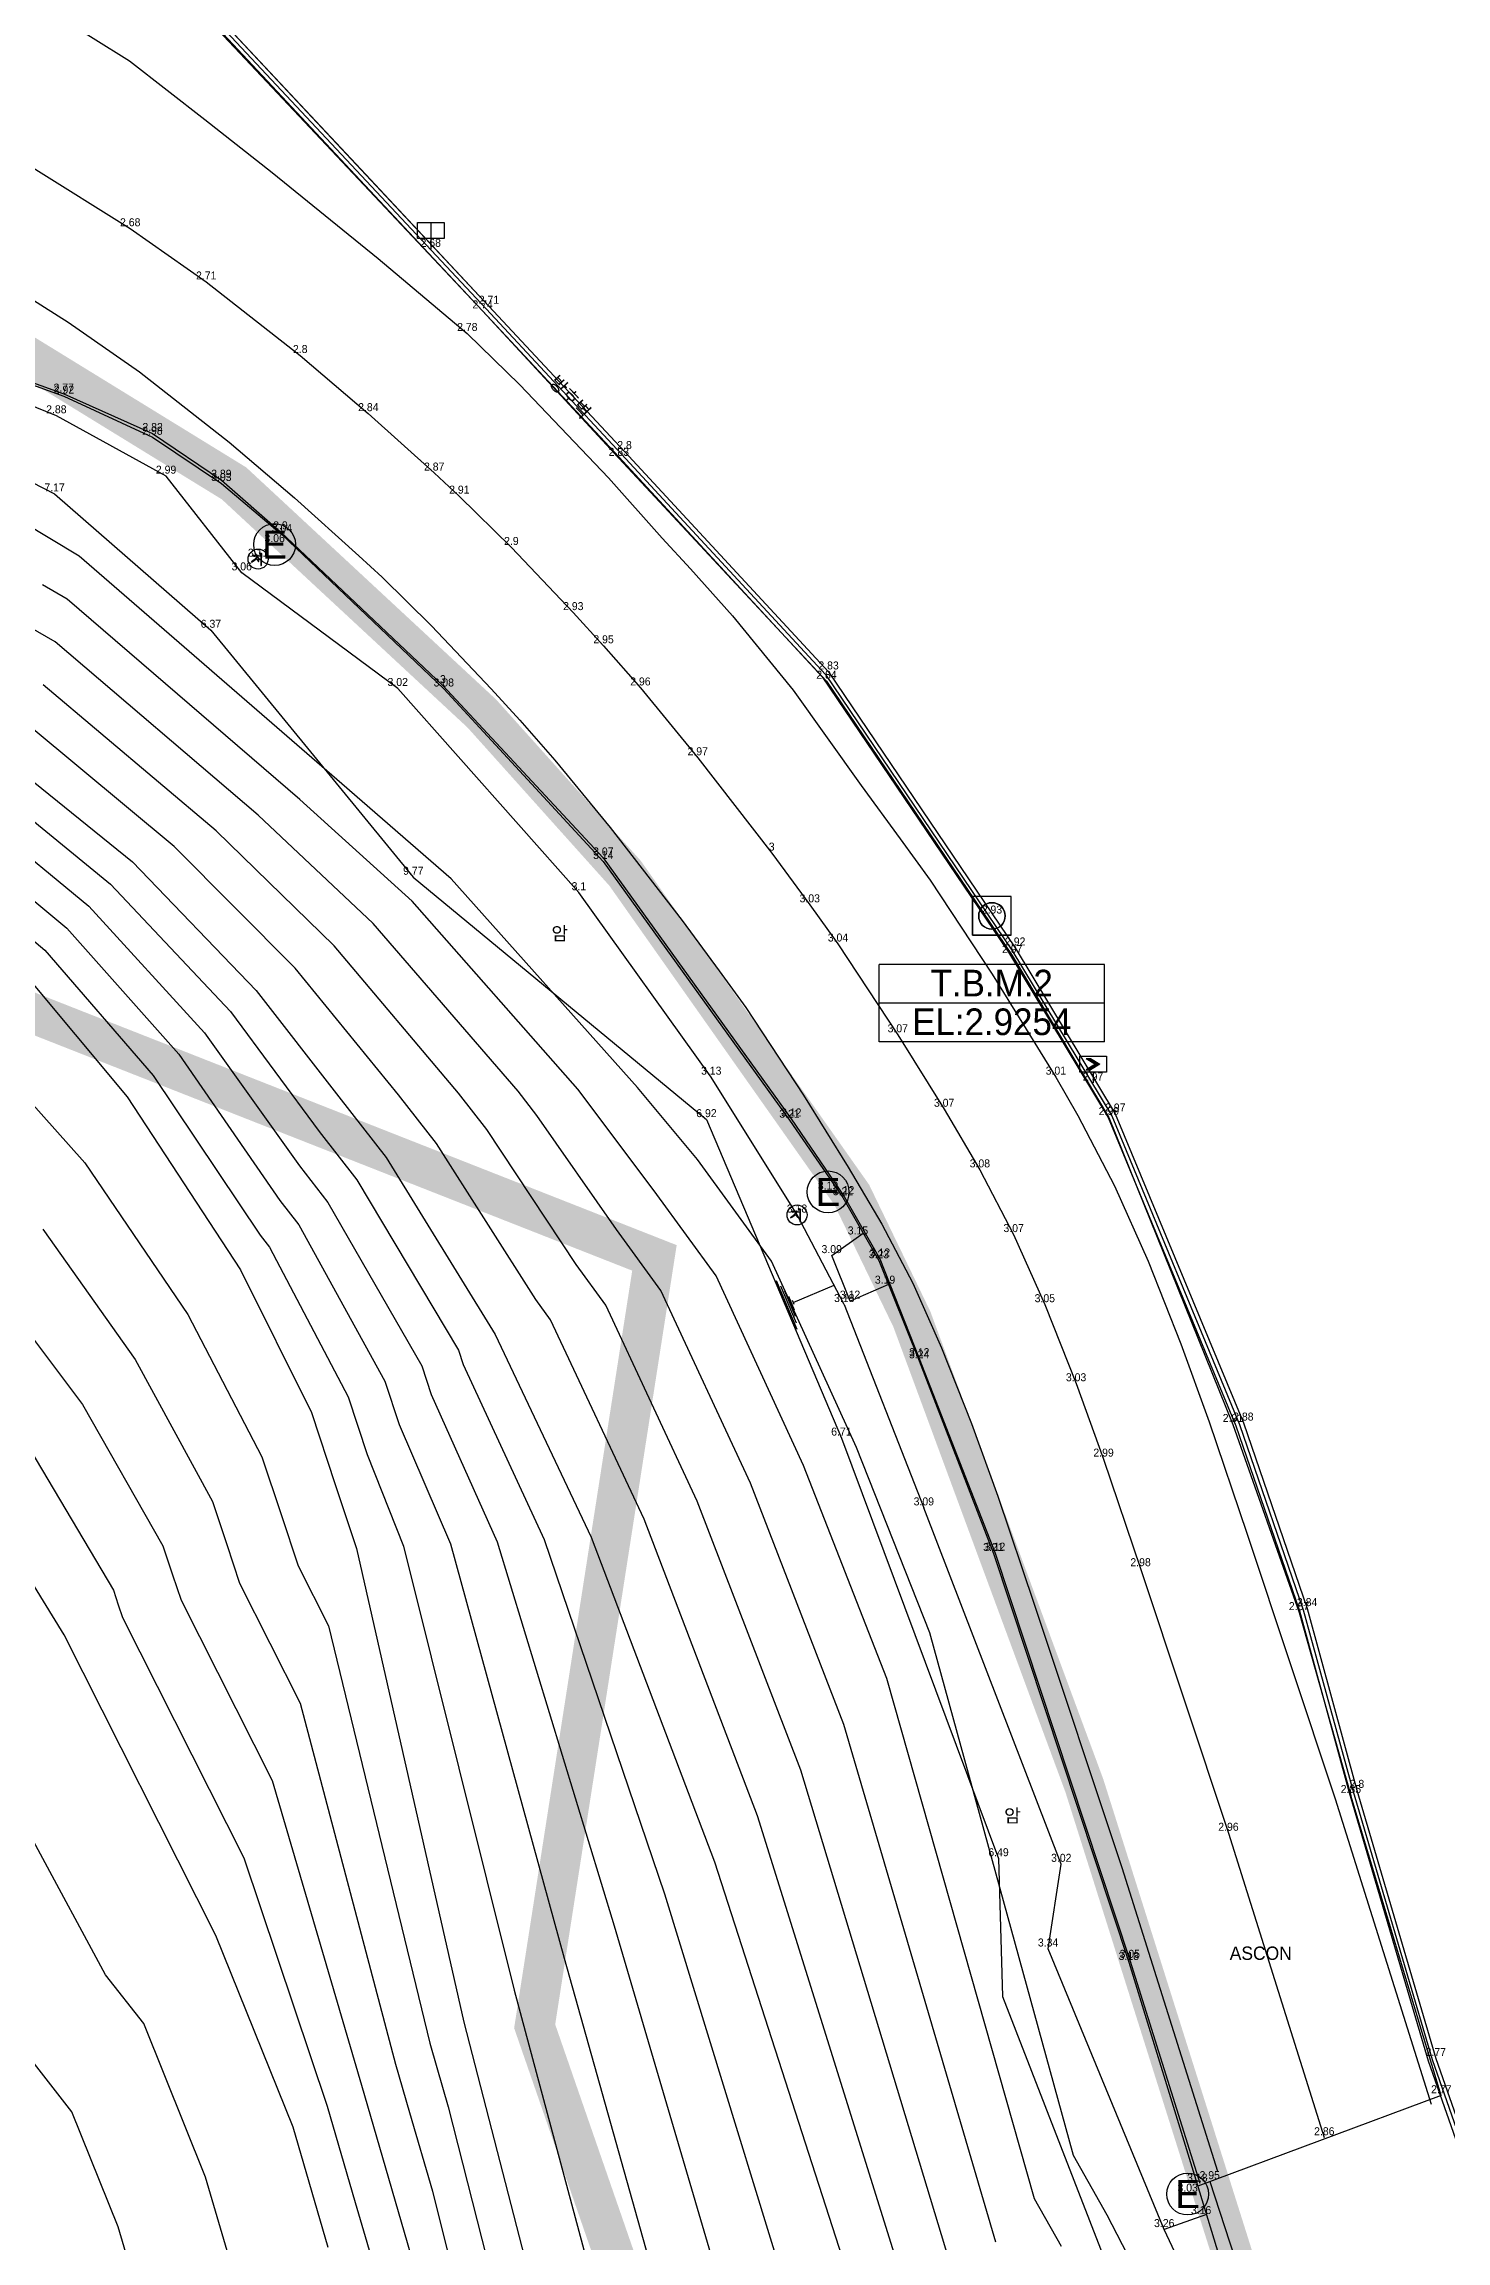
# Model space of a CAD drawing. Header units: millimetres. Extents: x 1017314 to 1767314, y 895264 to 1556514.
# Drawn here: x 1217265 to 1269825, y 1128783 to 1211163 of the extents above; entities that cross this region are included whole.
import ezdxf
from ezdxf.enums import TextEntityAlignment as Align

# ---------------------------------------------------------------- set-up
doc = ezdxf.new("R2010")
doc.units = ezdxf.units.MM
doc.header["$LTSCALE"] = 1000
doc.header["$PDMODE"] = 3
doc.header["$PDSIZE"] = 0.1
doc.linetypes.add('2-2', pattern=[4, 2, -2])
doc.linetypes.add('HIDDEN', pattern=[0.375, 0.25, -0.125])
for name, color, linetype in [('-ASCON포장', 6, 'Continuous'), ("-CON'C포장", 50, 'Continuous'), ('-TEXT', 2, 'Continuous'), ('-갈매기표지판', 1, 'Continuous'), ('-경계석', 87, 'Continuous'), ('-구조물', 14, 'Continuous'), ('-백색차선', 7, '2-2'), ('-중앙선', 40, 'Continuous'), ('-지반고', 7, 'Continuous'), ('-현황선', 8, 'Continuous'), ('AEC002', 7, 'Continuous'), ('AZ0202', 1, 'Continuous'), ('AZ0205', 7, 'Continuous'), ('AZB028', 1, 'Continuous'), ('CE-SLOP-NATR', 8, 'Continuous'), ('E0082122', 5, 'Continuous'), ('F0017111', 30, 'Continuous'), ('PTLAYER', 7, 'Continuous'), ('TEXT', 2, 'Continuous'), ('등1', 8, 'Continuous'), ('연속지적도', 7, 'Continuous'), ('옹벽', 5, 'Continuous')]:
    doc.layers.add(name, color=color, linetype=linetype)
doc.styles.add('KSHP', font='H2GPRM.TTF')
doc.styles.get("Standard").update_dxf_attribs({"font": 'H2GPRM.TTF'})

# ---------------------------------------------------------------- blocks, each defined once
blk = doc.blocks.new('AEC002')
at = {"layer": 'AEC002'}
for p, q in [((-1, 2), (1, 2)), ((-1, 0.8), (-1, 2)), ((0, 2), (0, 0)), ((1, 2), (1, 0.8)), ((1, 0.8), (-1, 0.8))]:
    blk.add_line(p, q, dxfattribs=at)
blk = doc.blocks.new('AZ0202')
at = {"layer": 'AZ0202'}
blk.add_circle((0, 0), 1.57, dxfattribs=at)
at = {"layer": 'AZ0202', "style": 'KSHP'}
blk.add_text('E', height=2.1, dxfattribs=at).set_placement((0, 0), align=Align.MIDDLE)
blk = doc.blocks.new('AZ0205')
at = {"layer": 'AZ0205'}
for p, q in [((-0.433, 0.27), (-0.416, 0.247)), ((-0.103, 0.267), (-0.433, 0.27)), ((-0.416, 0.247), (-0.323, 0.21)), ((-0.323, 0.21), (-0.273, 0.227)), ((-0.203, 0.034), (-0.299, -0.063)), ((-0.273, 0.227), (-0.226, 0.23)), ((-0.226, 0.23), (-0.076, 0.234)), ((-0.219, -0.046), (-0.149, 0.02)), ((-0.123, 0.137), (-0.203, 0.034)), ((-0.149, 0.02), (-0.099, -0.023)), ((-0.076, 0.227), (-0.123, 0.137)), ((-0.123, 0.04), (-0.039, 0.15)), ((-0.069, -0.01), (-0.123, 0.04)), ((-0.069, 0.27), (-0.103, 0.267)), ((-0.076, 0.234), (-0.076, 0.227)), ((-0.059, 0.28), (-0.069, 0.27)), ((-0.033, 0.28), (-0.059, 0.28)), ((-0.039, 0.15), (-0.013, 0.207)), ((-0.003, 0.267), (-0.033, 0.28)), ((-0.013, 0.207), (0.024, 0.24)), ((0.024, 0.25), (-0.003, 0.267)), ((0.024, 0.24), (0.024, 0.25)), ((0.091, 0.454), (0.087, 0.44)), ((0.087, 0.44), (0.184, 0.387)), ((0.107, 0.457), (0.091, 0.454)), ((0.151, 0.454), (0.107, 0.457)), ((0.237, 0.43), (0.151, 0.454)), ((0.184, 0.387), (0.201, 0.37)), ((0.201, 0.37), (0.207, 0.347)), ((0.207, 0.347), (0.207, -0.04)), ((0.264, 0.42), (0.237, 0.43)), ((0.281, 0.404), (0.264, 0.42)), ((0.267, -0.046), (0.271, 0.25)), ((0.271, 0.25), (0.281, 0.404)), ((-0.486, -0.203), (-0.493, -0.22)), ((-0.493, -0.22), (-0.446, -0.203)), ((-0.396, -0.143), (-0.486, -0.203)), ((-0.446, -0.203), (-0.343, -0.14)), ((-0.299, -0.063), (-0.396, -0.143)), ((-0.343, -0.14), (-0.219, -0.046)), ((-0.099, -0.023), (0.031, -0.173)), ((-0.026, -0.036), (-0.069, -0.01)), ((-0.006, -0.04), (-0.026, -0.036)), ((0.031, -0.07), (-0.006, -0.04)), ((0.067, -0.123), (0.031, -0.07)), ((0.031, -0.173), (0.054, -0.176)), ((0.054, -0.176), (0.067, -0.166)), ((0.067, -0.166), (0.067, -0.123)), ((0.207, -0.04), (0.207, -0.43)), ((0.207, -0.43), (0.214, -0.486)), ((0.214, -0.486), (0.231, -0.493)), ((0.231, -0.493), (0.251, -0.463)), ((0.251, -0.463), (0.267, -0.343)), ((0.267, -0.343), (0.267, -0.046))]:
    blk.add_line(p, q, dxfattribs=at)
blk.add_circle((0, 0), 0.75, dxfattribs=at)
blk = doc.blocks.new('갈메기표지판.')
at = {"layer": '-갈매기표지판'}
blk.add_hatch(color=256, dxfattribs=at).paths.add_polyline_path([(-0.51, 1.82), (0.19, 1.4), (-0.51, 0.98), (-0.19, 0.98), (0.51, 1.4), (-0.19, 1.82)])
for points in [[(-1, 2), (1, 2), (1, 0.8), (-1, 0.8), (-1, 2)], [(-0.51, 1.82), (-0.19, 1.82)], [(-0.51, 1.82), (0.19, 1.4), (-0.51, 0.98)], [(-0.19, 1.82), (0.51, 1.4), (-0.19, 0.98)], [(-0.51, 0.98), (-0.19, 0.98)], [(0, 0.8), (0, 0)]]:
    blk.add_lwpolyline(points, dxfattribs=at)
blk = doc.blocks.new('SLOPE')
at = {"color": 0}
blk.add_line((0.1625, 0), (1, 0), dxfattribs=at)
at = {"color": 0, "flags": 128}
for points in [[(0.0325, -0.5), (0.0325, 0.5)], [(0.065, -0.38), (0.065, 0.38)], [(0.0975, -0.26), (0.0975, 0.26)], [(0.13, -0.14), (0.13, 0.14)], [(0.1625, -0.04), (0.1625, 0.04)]]:
    blk.add_lwpolyline(points, dxfattribs=at)

msp = doc.modelspace()

# ---------------------------------------------------------------- linework, layer by layer
at = {"layer": '-ASCON포장', "linetype": 'Continuous'}
for p, q in [((1222785.723, 1212750.955, 0), (1233708.894, 1201155.745, 0)), ((1238815.842, 1195628.468, 0), (1246599.798, 1187270.212, 0)), ((1246599.798, 1187270.212, 0), (1253560.796, 1176986.625, 0)), ((1257185.379, 1170911.64, 0), (1261835.851, 1159403.708, 0)), ((1261835.851, 1159403.708, 0), (1264314.105, 1152349.755, 0)), ((1269648.092, 1134235.684, 0), (1266258.314, 1145490.45, 0)), ((1269648.092, 1134235.684, 0), (1260525.918, 1130836.526, 13.312))]:
    msp.add_line(p, q, dxfattribs=at)
at = {"layer": '-ASCON포장', "elevation": 13.312}
msp.add_lwpolyline([(1210455.341, 1202401.422), (1210912.04, 1201960.564), (1211193.646, 1200886.946), (1211509.429, 1200387.899), (1218005.665, 1198038), (1221339.389, 1196562.193), (1223915.108, 1194808.493), (1226131.347, 1192873.964), (1232222.135, 1187106.753), (1238233.321, 1180644.885), (1245280.895, 1170858.886), (1247260.629, 1167947.812), (1248605.109, 1165608.833), (1250078.626, 1161871.339), (1252923.142, 1154578.658), (1257969.818, 1139313.123), (1260596.021, 1130949.625)], dxfattribs=at)
at = {"layer": '-ASCON포장', "linetype": 'Continuous', "elevation": 0}
for points in [[(1233708.894, 1201155.745), (1238815.842, 1195628.468)], [(1253560.796, 1176986.625), (1257185.379, 1170911.64)], [(1264314.105, 1152349.755), (1266258.314, 1145490.45)]]:
    msp.add_lwpolyline(points, dxfattribs=at)
at = {"layer": "-CON'C포장"}
for p, q in [((1246794.786, 1165735.077, 13.312), (1247976.491, 1166576.454, 13.312)), ((1247484.317, 1164029.377, 13.312), (1246794.786, 1165735.077, 13.312)), ((1248926.201, 1164645.381, 13.312), (1247484.317, 1164029.377, 13.312)), ((1260966.223, 1131014.947, 13.312), (1262081.655, 1127607.66, 13.312)), ((1260848.121, 1129778.03, 13.312), (1259260.835, 1129216.625, 13.312)), ((1260048.856, 1127539.305, 13.312), (1259260.835, 1129216.625, 13.312))]:
    msp.add_line(p, q, dxfattribs=at)
at = {"layer": '-경계석'}
for p, q in [((1211443.358, 1200305.298, 13.312), (1218015.438, 1197960.519, 13.312)), ((1218015.438, 1197960.519, 13.312), (1221331.631, 1196419.531, 13.312)), ((1221331.631, 1196419.531, 13.312), (1223915.994, 1194684.52, 13.312)), ((1223915.994, 1194684.52, 13.312), (1226187.354, 1192769.447, 13.312)), ((1226187.354, 1192769.447, 13.312), (1232253.776, 1186981.026, 13.312)), ((1232253.776, 1186981.026, 13.312), (1238232.026, 1180512.159, 13.312)), ((1238232.026, 1180512.159, 13.312), (1245211.314, 1170812.164, 13.312)), ((1245211.314, 1170812.164, 13.312), (1247218.621, 1167906.959, 13.312)), ((1247218.621, 1167906.959, 13.312), (1248565.232, 1165542.866, 13.312)), ((1248565.232, 1165542.866, 13.312), (1250074.087, 1161791.364, 13.312)), ((1250074.087, 1161791.364, 13.312), (1252854.295, 1154565.145, 13.312)), ((1252854.295, 1154565.145, 13.312), (1257933.089, 1139233.968, 13.312)), ((1257933.089, 1139233.968, 13.312), (1260500.473, 1130920.119, 13.312)), ((1260500.473, 1130920.119, 13.312), (1261524.759, 1127555.148, 13.312))]:
    msp.add_line(p, q, dxfattribs=at)
at = {"layer": '-구조물', "elevation": 0}
for points in [[(1159459.435, 1204884.312), (1169184.756, 1212619.169), (1179243.121, 1215560.204), (1193485.171, 1219669.283), (1204019.432, 1218463.681), (1213068.888, 1217345.67), (1219243.147, 1215523.166), (1222988.801, 1212828.577), (1233838.425, 1201229.649), (1238919.908, 1195782.573), (1246559.877, 1187526.192), (1253548.756, 1177189.896), (1257291.874, 1170978.734), (1262086.854, 1159403.35), (1264475.011, 1152455.016), (1266340.33, 1145645.027), (1269299.149, 1135586.148), (1272038.299, 1127751.211)], [(1159552.805, 1204766.915), (1169255.096, 1212483.455), (1179284.96, 1215416.157), (1193497.924, 1219516.845), (1204001.708, 1218314.73), (1213038.253, 1217198.314), (1219176.239, 1215386.518), (1222889.285, 1212715.386), (1233710.389, 1201158.241), (1238810.018, 1195680.474), (1246442.018, 1187432.705), (1253422.302, 1177109.12), (1257157.597, 1170910.941), (1261946.503, 1159350.219), (1264331.602, 1152410.78), (1266196.03, 1145604.045), (1269156.309, 1135540.203), (1271899.988, 1127692.309)]]:
    msp.add_lwpolyline(points, dxfattribs=at)
at = {"layer": '-백색차선', "linetype": 'Continuous', "elevation": 13.312}
for points in [[(1217742.39, 1212224.811), (1220472.817, 1210527.169), (1223300.541, 1208325.487), (1225820.476, 1206342.514), (1229799.886, 1203117.198), (1233135.592, 1200311.339), (1235105.243, 1198386.014), (1236382.016, 1197044.622), (1238430.574, 1194888.431), (1240441.3, 1192634.808), (1241501.496, 1191477.136), (1243076.306, 1189724.692), (1245345.524, 1186929.55), (1247896.368, 1183358.523), (1249367.731, 1181360.924), (1250490.2, 1179802.975), (1252810.144, 1176280.379), (1255198.565, 1172427.545), (1256022.583, 1170988.488), (1257399.606, 1168351.122), (1258657.997, 1165520.724), (1259883.263, 1162422.626), (1260949.681, 1159496.157), (1262356.375, 1155330.078), (1265664.501, 1145369.463), (1269266.956, 1133921.669)], [(1214705.585, 1202917.599), (1218175.965, 1200736.962), (1220847.808, 1198865.158), (1224213.708, 1196232.399), (1226652.851, 1194147.728), (1229067.336, 1191970.379), (1229940.177, 1191168.427), (1231790.458, 1189344.681), (1234033.103, 1186984.026), (1235108.693, 1185803.08), (1236419.37, 1184304.29), (1238490.123, 1181782.252), (1241194.172, 1178293.822), (1242578.192, 1176414.804), (1243571.853, 1175035.635), (1245735.336, 1171750.609), (1247417.428, 1169047.351), (1248675.616, 1166910.745), (1249831.275, 1164697.349), (1250911.187, 1162268.389), (1252030.01, 1159439.434), (1253023.117, 1156714.145), (1254391.126, 1152662.635), (1257671.77, 1142784.766), (1261254.326, 1131400.21)]]:
    msp.add_lwpolyline(points, dxfattribs=at)
at = {"layer": '-중앙선', "elevation": 13.312}
msp.add_lwpolyline([(1216863.436, 1206522.025), (1220499.634, 1204237.195), (1223348.28, 1202241.529), (1226873.162, 1199484.417), (1229424.093, 1197304.204), (1231894.562, 1195076.37), (1232836.029, 1194211.364), (1234787.919, 1192287.467), (1237108.498, 1189844.777), (1238242.387, 1188599.821), (1239623.97, 1187019.948), (1241773.537, 1184401.92), (1244545.27, 1180826.173), (1245972.961, 1178887.864), (1247031.026, 1177419.305), (1249272.74, 1174015.494), (1251010.521, 1171222.738), (1252349.1, 1168949.617), (1253615.441, 1166524.236), (1254784.592, 1163894.556), (1255956.637, 1160931.03), (1256986.399, 1158105.151), (1258373.75, 1153996.356), (1261668.135, 1144077.115), (1265260.641, 1132660.94)], dxfattribs=at)
at = {"layer": '-현황선'}
for p, q in [((1217730.122, 1197224.757, 13.312), (1210280.068, 1200220.21, 13.312)), ((1221843.079, 1194960.175, 13.312), (1217730.122, 1197224.757, 13.312)), ((1224679.323, 1191334.473, 13.312), (1221843.079, 1194960.175, 13.312)), ((1230528.811, 1187000.575, 13.312), (1224679.323, 1191334.473, 13.312)), ((1237318.376, 1179341.695, 13.312), (1230528.811, 1187000.575, 13.312)), ((1242280.795, 1172425.598, 13.312), (1237318.376, 1179341.695, 13.312)), ((1245495.416, 1167256.75, 13.312), (1242280.795, 1172425.598, 13.312)), ((1247265.997, 1163900.553, 13.312), (1245495.416, 1167256.75, 13.312)), ((1247265.997, 1163900.553, 13.312), (1250248.529, 1156275.923, 13.312)), ((1255400.95, 1142912.562, 13.312), (1250248.529, 1156275.923, 13.312)), ((1254905.342, 1139737.108, 13.312), (1255400.95, 1142912.562, 13.312)), ((1259260.835, 1129216.625, 13.312), (1254905.342, 1139737.108, 13.312))]:
    msp.add_line(p, q, dxfattribs=at)
at = {"layer": '-현황선', "elevation": 0}
msp.add_lwpolyline([(1174432.416, 1194055.682), (1182775.271, 1202079.987), (1196568.557, 1201555.746), (1198815.25, 1199746.965), (1204976.852, 1198330.835), (1208930.74, 1198776.519), (1217664.266, 1194296.009), (1223524.551, 1189182.599), (1231110.409, 1179921.665), (1242100.007, 1170833.323), (1247158.131, 1158892.912), (1253049.039, 1143121.679), (1253194.992, 1137947.938), (1260725.506, 1118585.207), (1263320.305, 1108991.081), (1263241.137, 1096722.623), (1268862.264, 1089122.189), (1277108.57, 1078489.196)], dxfattribs=at)
at = {"layer": 'AZB028', "color": 1}
for p, q in [((1252069.187, 1177749.613, 2925.422), (1252069.187, 1179199.613, 2925.422)), ((1253519.187, 1179199.613, 2925.422), (1252069.187, 1179199.613, 2925.422)), ((1253519.187, 1177749.613, 2925.422), (1253519.187, 1179199.613, 2925.422)), ((1253519.187, 1177749.613, 2925.422), (1252069.187, 1177749.613, 2925.422))]:
    msp.add_line(p, q, dxfattribs=at)
at = {"layer": 'AZB028', "color": 1, "linetype": 'Continuous'}
for p, q in [((1253519.187, 1179199.613, 2925.422), (1252069.187, 1179199.613, 2925.422)), ((1252069.187, 1179199.613, 2925.422), (1252069.187, 1177749.613, 2925.422)), ((1253519.187, 1177749.613, 2925.422), (1253519.187, 1179199.613, 2925.422)), ((1252069.187, 1177749.613, 2925.422), (1253519.187, 1177749.613, 2925.422))]:
    msp.add_line(p, q, dxfattribs=at)
at = {"layer": 'AZB028'}
for p, q in [((1257019.187, 1176649.613, 2925.422), (1248569.187, 1176649.613, 2925.422)), ((1248569.187, 1175199.613, 2925.422), (1248569.187, 1176649.613, 2925.422)), ((1257019.187, 1175199.613, 2925.422), (1257019.187, 1176649.613, 2925.422)), ((1248569.187, 1173749.613, 2925.422), (1248569.187, 1175199.613, 2925.422)), ((1257019.187, 1175199.613, 2925.422), (1248569.187, 1175199.613, 2925.422)), ((1257019.187, 1173749.613, 2925.422), (1257019.187, 1175199.613, 2925.422)), ((1257019.187, 1173749.613, 2925.422), (1248569.187, 1173749.613, 2925.422))]:
    msp.add_line(p, q, dxfattribs=at)
at = {"layer": 'AZB028', "color": 1}
msp.add_circle((1252802.944, 1178466.664, 2925.422), 498.204, dxfattribs=at)
at = {"layer": 'AZB028', "color": 1, "linetype": 'Continuous'}
for start, end in [(0, 180), (180, 0)]:
    msp.add_arc((1252802.944, 1178466.664, 2925.422), 498.204, start, end, dxfattribs=at)
at = {"layer": 'E0082122', "elevation": 0}
msp.add_lwpolyline([(1233948.039, 1201332.044), (1228963.109, 1206661.246), (1223088.316, 1212941.768)], dxfattribs=at)
at = {"layer": 'F0017111'}
for points, elevation in [([(1258067.099, 1127915.623), (1257125.099, 1129753.623), (1255858.099, 1131992.623), (1250478.099, 1151586.623), (1247729.099, 1158539.623), (1244537.099, 1165518.623), (1241761.099, 1169341.623), (1239515.099, 1172036.623), (1232531.099, 1179862.623), (1228433.099, 1183416.623), (1218589.099, 1191953.623), (1206791.099, 1199052.623), (1202258.099, 1200564.623), (1199038.099, 1201046.623), (1193064.099, 1201048.623), (1189242.099, 1200929.623), (1185362.099, 1200505.623), (1181810.099, 1199227.623), (1178044.099, 1197694.623), (1174131.099, 1195605.623), (1171519.099, 1194044.623), (1168397.099, 1191030.623), (1163005.099, 1185031.623), (1145399.099, 1159997.623)], 5000), ([(1143338.099, 1146537.623), (1150547.099, 1154639.623), (1157324.099, 1163225.623), (1162859.099, 1171862.623), (1167740.099, 1179378.623), (1170917.099, 1182991.623), (1174008.099, 1185455.623), (1178426.099, 1187695.623), (1184073.099, 1189608.623), (1189047.099, 1190581.623), (1195353.099, 1190853.623), (1200883.099, 1190377.623), (1206029.099, 1189032.623), (1211686.099, 1186624.623), (1216339.099, 1183928.623), (1220582.099, 1180491.623), (1225221.099, 1175677.623), (1228323.099, 1171688.623), (1230092.099, 1169414.623), (1234184.099, 1162773.623), (1237776.099, 1155174.623), (1242405.099, 1143003.623), (1248572.099, 1123866.623)], 10000), ([(1146051.099, 1116155.623), (1158846.099, 1131185.623), (1164355.099, 1138861.623), (1169289.099, 1147087.623), (1177180.099, 1162047.623), (1180640.099, 1167132.623), (1184389.099, 1171126.623), (1191541.099, 1177286.623), (1194491.099, 1179069.623), (1199484.099, 1180884.623), (1203914.099, 1181635.623), (1207444.099, 1181424.623), (1210669.099, 1180423.623), (1213677.099, 1178747.623), (1216484.099, 1176355.623), (1220387.099, 1171686.623), (1224630.099, 1165200.623), (1227292.099, 1159847.623), (1228187.099, 1157145.623), (1228982.099, 1154748.623), (1233007.099, 1136984.623), (1238914.099, 1114058.623)], 15000), ([(1227920.099, 1128538.623), (1226602.099, 1133054.623), (1223704.099, 1140245.623), (1218018.099, 1151516.623), (1214770.099, 1156789.623), (1212466.099, 1159289.623), (1209542.099, 1161338.623), (1206309.099, 1162717.623), (1202928.099, 1163284.623), (1200097.099, 1162992.623), (1196663.099, 1161741.623), (1192511.099, 1159130.623), (1187517.099, 1154906.623), (1182644.099, 1149781.623), (1176513.099, 1141456.623), (1166274.099, 1128683.623)], 20000)]:
    msp.add_lwpolyline(points, dxfattribs=dict(at, elevation=elevation))
at = {"layer": 'PTLAYER', "linetype": 'Continuous'}
for p in [(1220499.634, 1204237.195, 2678.486), (1231764.552, 1203465.419, 2680.896), (1223348.28, 1202241.529, 2711.432), (1233708.894, 1201155.745, 2737.291), (1233948.039, 1201332.044, 2712.129), (1233135.592, 1200311.339, 2778.253), (1226873.162, 1199484.417, 2803.549), (1229424.093, 1197304.204, 2842.879), (1238815.842, 1195628.468, 2834.936), (1239029.798, 1195884.673, 2797.407), (1231894.562, 1195076.37, 2871.606), (1217664.266, 1194296.009, 7173.12), (1234787.919, 1192287.467, 2898.433), (1237108.498, 1189844.777, 2932.446), (1223524.551, 1189182.599, 6374.435), (1246599.798, 1187270.212, 2842.221), (1246677.736, 1187619.68, 2825.954), (1239623.97, 1187019.948, 2960.942), (1241773.537, 1184401.92, 2974.149), (1244545.27, 1180826.173, 3001.076), (1231110.409, 1179921.665, 9768.361), (1252802.983, 1178466.64, 2925.422), (1247031.026, 1177419.305, 3038.58), (1253675.209, 1177270.673, 2919.774), (1253560.796, 1176986.625, 2966.549), (1249272.74, 1174015.494, 3065.659), (1255198.565, 1172427.545, 3012.131), (1256592.706, 1172207.176, 2972.743), (1242100.007, 1170833.323, 6921.385), (1251010.521, 1171222.738, 3065.134), (1257185.379, 1170911.64, 2992.039), (1257426.152, 1171046.528, 2967.248), (1252349.1, 1168949.617, 3077.176), (1253615.441, 1166524.236, 3066.507), (1254784.592, 1163894.556, 3054.877), (1255956.637, 1160931.03, 3029.17), (1261835.851, 1159403.708, 2905.705), (1262227.205, 1159456.481, 2884.601), (1247158.131, 1158892.912, 6711.892), (1256986.399, 1158105.151, 2994.539), (1258373.75, 1153996.356, 2975.003), (1264314.105, 1152349.755, 2865.324), (1264618.419, 1152499.252, 2841.803), (1266258.314, 1145490.45, 2854.062), (1266484.63, 1145686.008, 2797.796), (1261668.135, 1144077.115, 2960.729), (1253049.039, 1143121.679, 6486.656), (1269441.988, 1135632.093, 2772.179), (1269648.092, 1134235.684, 2772.102), (1265260.641, 1132660.94, 2864.349)]:
    msp.add_point(p, dxfattribs=at)
at = {"layer": 'PTLAYER'}
for p in [(1218005.665, 1198038, 2768.296), (1218015.438, 1197960.519, 2924.827), (1217730.122, 1197224.757, 2883.778), (1221331.631, 1196419.531, 2975.363), (1221339.389, 1196562.193, 2819.53), (1221843.079, 1194960.175, 2989.153), (1223915.108, 1194808.493, 2892.738), (1223915.994, 1194684.52, 3025.356), (1232836.029, 1194211.364, 2908.903), (1226131.347, 1192873.964, 2895.478), (1225912.389, 1192393.066, 3064.231), (1226187.354, 1192769.447, 3042.575), (1224679.323, 1191334.473, 3063.639), (1225293.079, 1191848.165, 3107.242), (1238242.387, 1188599.821, 2953.27), (1232222.135, 1187106.753, 2997.677), (1230528.811, 1187000.575, 3021.997), (1232253.776, 1186981.026, 3083.709), (1238232.026, 1180512.159, 3139.86), (1238233.321, 1180644.885, 3072.835), (1237318.376, 1179341.695, 3100.288), (1245972.961, 1178887.864, 3032.492), (1242280.795, 1172425.598, 3134.352), (1245211.314, 1170812.164, 3214.925), (1245280.895, 1170858.886, 3115.255), (1246658.195, 1168119.651, 3192.143), (1247218.621, 1167906.959, 3218.549), (1247260.629, 1167947.812, 3123.193), (1245495.416, 1167256.75, 3179.483), (1246794.786, 1165735.077, 3089.067), (1247777.936, 1166435.082, 3146.223), (1248565.232, 1165542.866, 3230.247), (1248605.109, 1165608.833, 3115.41), (1248795.034, 1164589.344, 3194.813), (1247265.997, 1163900.553, 3176.711), (1247484.317, 1164029.377, 3117.715), (1250074.087, 1161791.364, 3238.903), (1250078.626, 1161871.339, 3120.188), (1250248.529, 1156275.923, 3090.715), (1252854.295, 1154565.145, 3212.005), (1252923.142, 1154578.658, 3124.33), (1255400.95, 1142912.562, 3024.099), (1254905.342, 1139737.108, 3336.7), (1257933.089, 1139233.968, 3181.214), (1257969.818, 1139313.123, 3051.44), (1260140.153, 1130544.853, 3028.772), (1260500.473, 1130920.119, 3183.942), (1260966.223, 1131014.947, 2952.479), (1260642.299, 1129705.233, 3156.157), (1259260.835, 1129216.625, 3257.375)]:
    msp.add_point(p, dxfattribs=at)
at = {"layer": '등1'}
for points, elevation in [([(1255414.499, 1128576.223), (1254400.899, 1130367.423), (1248863.499, 1149870.023), (1245738.499, 1157866.623), (1242466.499, 1164969.623), (1240245.699, 1168028.023), (1237630.499, 1171512.223), (1237276.699, 1171967.023), (1231069.099, 1179025.623), (1226862.899, 1182831.623), (1218139.099, 1190348.623), (1217208.499, 1190887.823)], 6000), ([(1252943.699, 1128742.223), (1247248.899, 1148153.423), (1243747.899, 1157193.623), (1240395.899, 1164420.623), (1238730.299, 1166714.423), (1235745.899, 1170987.823), (1235038.299, 1171897.423), (1229607.099, 1178188.623), (1225292.699, 1182246.623), (1217689.099, 1188743.623), (1215827.899, 1189822.023)], 7000), ([(1251486.499, 1127117.023), (1245634.299, 1146436.823), (1241757.299, 1156520.623), (1238325.299, 1163871.623), (1237214.899, 1165400.823), (1233861.299, 1170463.423), (1232799.899, 1171827.823), (1228145.099, 1177351.623), (1223722.499, 1181661.623), (1217239.099, 1187138.623)], 8000), ([(1250029.299, 1125491.823), (1244019.699, 1144720.223), (1239766.699, 1155847.623), (1236254.699, 1163322.623), (1235699.499, 1164087.223), (1231976.699, 1169939.023), (1230561.499, 1171758.223), (1226683.099, 1176514.623), (1222152.299, 1181076.623), (1216789.099, 1185533.623)], 9000), ([(1215806.699, 1182892.423), (1219762.499, 1179664.423), (1224254.299, 1174879.423), (1227584.499, 1170391.023), (1228999.699, 1168571.823), (1232805.699, 1162188.423), (1232984.699, 1161648.023), (1236017.299, 1155089.423), (1240525.499, 1141799.823), (1246640.499, 1121905.023)], 11000), ([(1215274.299, 1181856.223), (1218942.899, 1178837.223), (1223287.499, 1174081.223), (1226845.899, 1169093.423), (1227907.299, 1167729.023), (1231427.299, 1161603.223), (1231785.299, 1160522.423), (1234258.499, 1155004.223), (1238645.899, 1140596.023), (1244708.899, 1119943.423)], 12000), ([(1214741.899, 1180820.023), (1218123.299, 1178010.023), (1222320.699, 1173283.023), (1226107.299, 1167795.823), (1226814.899, 1166886.223), (1230048.899, 1161018.023), (1230585.899, 1159396.823), (1232499.699, 1154919.023), (1236766.299, 1139392.223), (1242777.299, 1117981.823)], 13000), ([(1214209.499, 1179783.823), (1217303.699, 1177182.823), (1221353.899, 1172484.823), (1225368.699, 1166498.223), (1225722.499, 1166043.423), (1228670.499, 1160432.823), (1229386.499, 1158271.223), (1230740.899, 1154833.823), (1234886.699, 1138188.423), (1240845.699, 1116020.223)], 14000), ([(1215095.699, 1173352.223), (1218802.899, 1169207.223), (1222658.099, 1163518.423), (1225437.299, 1158181.423), (1226153.299, 1156019.823), (1226789.299, 1154102.223), (1227926.499, 1151848.023), (1231726.099, 1136198.623), (1231989.699, 1135295.423), (1232420.899, 1133817.823), (1237651.099, 1113227.623)], 16000), ([(1217218.699, 1166727.823), (1220686.099, 1161836.223), (1223582.499, 1156515.223), (1224119.499, 1154894.023), (1224596.499, 1153455.823), (1226870.899, 1148947.423), (1230445.099, 1135412.623), (1230972.299, 1133606.223), (1231834.699, 1130651.023), (1236388.099, 1112396.623)], 17000), ([(1215634.499, 1164248.423), (1218714.099, 1160154.023), (1221727.699, 1154849.023), (1222085.699, 1153768.223), (1222403.699, 1152809.423), (1225815.299, 1146046.823), (1229164.099, 1134626.623), (1229954.899, 1131917.023), (1231248.499, 1127484.223)], 18000), ([(1224381.699, 1127569.823), (1223327.299, 1131182.623), (1221008.899, 1136935.423), (1219573.499, 1138770.023), (1214338.699, 1148464.423), (1211740.299, 1152682.823), (1209298.499, 1155077.223), (1206959.299, 1156716.423), (1204372.899, 1157819.623), (1200987.099, 1158544.623), (1198722.299, 1158311.023), (1195975.099, 1157310.223), (1191875.699, 1155372.223), (1187880.499, 1151993.023), (1183446.699, 1147849.423), (1182975.299, 1147625.423), (1177545.699, 1140502.223), (1177028.499, 1139808.023), (1168392.699, 1128704.423)], 21000), ([(1216742.099, 1158471.823), (1219872.899, 1153182.823), (1220051.899, 1152642.423), (1220210.899, 1152163.023), (1224759.699, 1143146.223), (1227883.099, 1133840.623), (1228937.499, 1130227.823), (1230662.299, 1124317.423)], 19000), ([(1220843.299, 1126601.023), (1220052.499, 1129310.623), (1218313.699, 1133625.223), (1215442.899, 1137294.423), (1210659.299, 1145412.223), (1208710.499, 1148576.023), (1206130.899, 1150864.823), (1204376.499, 1152094.223), (1202436.699, 1152921.623), (1199046.099, 1153804.623), (1197347.499, 1153629.423), (1195287.099, 1152878.823), (1191240.299, 1151613.823), (1188243.899, 1149079.423), (1184249.299, 1145917.223), (1183306.499, 1145469.223), (1178578.299, 1139547.823), (1177543.899, 1138159.423), (1170511.299, 1128725.223)], 22000)]:
    msp.add_lwpolyline(points, dxfattribs=dict(at, elevation=elevation))
at = {"layer": '연속지적도', "color": 6, "linetype": 'HIDDEN', "ltscale": 10, "const_width": 1500, "elevation": 0}
for points in [[(1144030.511, 1157116.722), (1148300.511, 1166656.722), (1150240.511, 1168666.722), (1150497.511, 1169666.722), (1152590.511, 1177806.722), (1159790.511, 1187126.722), (1163280.511, 1194536.722), (1174380.511, 1202816.722), (1177970.511, 1204506.722), (1182560.511, 1205516.722), (1196040.511, 1206966.722), (1206070.511, 1205536.722), (1211380.511, 1202686.722), (1224390.511, 1194686.722), (1233680.511, 1186056.722), (1239050.511, 1180066.722), (1247550.511, 1168006.722), (1249800.511, 1163346.722), (1252870.511, 1155036.722), (1256270.511, 1145846.722), (1262420.511, 1126346.722)], [(1241570.511, 1119776.722), (1235660.511, 1136836.722), (1240150.511, 1165646.722), (1179710.511, 1189436.722), (1156800.511, 1178446.722), (1152348.511, 1169666.722), (1145620.511, 1156396.722)]]:
    msp.add_lwpolyline(points, dxfattribs=at)
at = {"layer": '옹벽', "elevation": 0}
msp.add_lwpolyline([(1159366.066, 1205001.71), (1169114.416, 1212754.882), (1179201.281, 1215704.251), (1193472.417, 1219821.722), (1204037.156, 1218612.631), (1213099.522, 1217493.026), (1219310.055, 1215659.815), (1223088.316, 1212941.768), (1233948.039, 1201332.044), (1239029.798, 1195884.673), (1246677.736, 1187619.68), (1253675.209, 1177270.673), (1257426.152, 1171046.528), (1262227.205, 1159456.481), (1264618.419, 1152499.252), (1266484.63, 1145686.008), (1269441.988, 1135632.093), (1272176.609, 1127810.113)], dxfattribs=at)

# ---------------------------------------------------------------- block references
at = {"layer": '-갈매기표지판', "xscale": 500.0000000291038, "yscale": 500.0000000291038, "zscale": 1000}
msp.add_blockref('갈메기표지판.', (1256592.706, 1172207.176, 2972.743), dxfattribs=at)
at = {"linetype": 'Continuous', "xscale": 500, "yscale": 500, "zscale": 1000}
msp.add_blockref('AEC002', (1231764.552, 1203465.419, 2680.896), dxfattribs=at)
at = {"xscale": 500, "yscale": 500, "zscale": 1000}
for name, p in [('AZ0202', (1225912.389, 1192393.066, 13.312)), ('AZ0205', (1225293.079, 1191848.165, 13.312)), ('AZ0202', (1246658.195, 1168119.651, 13.312)), ('AZ0205', (1245495.416, 1167256.75, 13.312)), ('AZ0202', (1260140.153, 1130544.853, 13.312))]:
    msp.add_blockref(name, p, dxfattribs=at)
at = {"layer": 'CE-SLOP-NATR', "xscale": 1983.653594196998, "yscale": 1983.653594196998, "zscale": 1983.653594196998, "rotation": 22.95819347138403}
msp.add_blockref('SLOPE', (1245059.435, 1163847.177, 0), dxfattribs=at)

# ---------------------------------------------------------------- texts
at = {"layer": '-TEXT'}
for p in [(1236600.933, 1177563.481, 3035.565), (1253571.253, 1144487.205, 3035.565)]:
    msp.add_text('암', height=500, dxfattribs=at).set_placement(p, align=Align.CENTER)
at = {"layer": '-지반고'}
for s, p in [('2.68', (1220499.634, 1204237.195, 2678.486)), ('2.68', (1231764.552, 1203465.419, 2680.896)), ('2.71', (1223348.28, 1202241.529, 2711.432)), ('2.74', (1233708.894, 1201155.745, 2737.291)), ('2.71', (1233948.039, 1201332.044, 2712.129)), ('2.78', (1233135.592, 1200311.339, 2778.253)), ('2.8', (1226873.162, 1199484.417, 2803.549)), ('2.77', (1218005.665, 1198038, 2768.296)), ('2.92', (1218015.438, 1197960.519, 2924.827)), ('2.88', (1217730.122, 1197224.757, 2883.778)), ('2.84', (1229424.093, 1197304.204, 2842.879)), ('2.98', (1221331.631, 1196419.531, 2975.363)), ('2.82', (1221339.389, 1196562.193, 2819.53)), ('2.8', (1239029.798, 1195884.673, 2797.407)), ('2.99', (1221843.079, 1194960.175, 2989.153)), ('2.87', (1231894.562, 1195076.37, 2871.606)), ('2.83', (1238815.842, 1195628.468, 2834.936)), ('7.17', (1217664.266, 1194296.009, 7173.12)), ('3.03', (1223915.994, 1194684.52, 3025.356)), ('2.89', (1223915.108, 1194808.493, 2892.738)), ('2.91', (1232836.029, 1194211.364, 2908.903)), ('3.04', (1226187.354, 1192769.447, 3042.575)), ('2.9', (1226131.347, 1192873.964, 2895.478)), ('3.11', (1225293.079, 1191848.165, 3107.242)), ('3.06', (1225912.389, 1192393.066, 3064.231)), ('2.9', (1234787.919, 1192287.467, 2898.433)), ('3.06', (1224679.323, 1191334.473, 3063.639)), ('6.37', (1223524.551, 1189182.599, 6374.435)), ('2.93', (1237108.498, 1189844.777, 2932.446)), ('2.95', (1238242.387, 1188599.821, 2953.27)), ('2.83', (1246677.736, 1187619.68, 2825.954)), ('3.02', (1230528.811, 1187000.575, 3021.997)), ('3.08', (1232253.776, 1186981.026, 3083.709)), ('3', (1232222.135, 1187106.753, 2997.677)), ('2.96', (1239623.97, 1187019.948, 2960.942)), ('2.84', (1246599.798, 1187270.212, 2842.221)), ('2.97', (1241773.537, 1184401.92, 2974.149)), ('3.14', (1238232.026, 1180512.159, 3139.86)), ('3.07', (1238233.321, 1180644.885, 3072.835)), ('3', (1244545.27, 1180826.173, 3001.076)), ('9.77', (1231110.409, 1179921.665, 9768.361)), ('3.1', (1237318.376, 1179341.695, 3100.288)), ('3.03', (1245972.961, 1178887.864, 3032.492)), ('2.93', (1252802.983, 1178466.64, 2925.422)), ('3.04', (1247031.026, 1177419.305, 3038.58)), ('2.97', (1253560.796, 1176986.625, 2966.549)), ('2.92', (1253675.209, 1177270.673, 2919.774)), ('3.07', (1249272.74, 1174015.494, 3065.659)), ('3.13', (1242280.795, 1172425.598, 3134.352)), ('3.01', (1255198.565, 1172427.545, 3012.131)), ('2.97', (1256592.706, 1172207.176, 2972.743)), ('3.07', (1251010.521, 1171222.738, 3065.134)), ('6.92', (1242100.007, 1170833.323, 6921.385)), ('3.21', (1245211.314, 1170812.164, 3214.925)), ('3.12', (1245280.895, 1170858.886, 3115.255)), ('2.99', (1257185.379, 1170911.64, 2992.039)), ('2.97', (1257426.152, 1171046.528, 2967.248)), ('3.08', (1252349.1, 1168949.617, 3077.176)), ('3.19', (1246658.195, 1168119.651, 3192.143)), ('3.22', (1247218.621, 1167906.959, 3218.549)), ('3.12', (1247260.629, 1167947.812, 3123.193)), ('3.18', (1245495.416, 1167256.75, 3179.483)), ('3.15', (1247777.936, 1166435.082, 3146.223)), ('3.07', (1253615.441, 1166524.236, 3066.507)), ('3.09', (1246794.786, 1165735.077, 3089.067)), ('3.23', (1248565.232, 1165542.866, 3230.247)), ('3.12', (1248605.109, 1165608.833, 3115.41)), ('3.19', (1248795.034, 1164589.344, 3194.813)), ('3.18', (1247265.997, 1163900.553, 3176.711)), ('3.12', (1247484.317, 1164029.377, 3117.715)), ('3.05', (1254784.592, 1163894.556, 3054.877)), ('3.24', (1250074.087, 1161791.364, 3238.903)), ('3.12', (1250078.626, 1161871.339, 3120.188)), ('3.03', (1255956.637, 1160931.03, 3029.17)), ('6.71', (1247158.131, 1158892.912, 6711.892)), ('2.91', (1261835.851, 1159403.708, 2905.705)), ('2.88', (1262227.205, 1159456.481, 2884.601)), ('2.99', (1256986.399, 1158105.151, 2994.539)), ('3.09', (1250248.529, 1156275.923, 3090.715)), ('3.12', (1252923.142, 1154578.658, 3124.33)), ('3.21', (1252854.295, 1154565.145, 3212.005)), ('2.98', (1258373.75, 1153996.356, 2975.003)), ('2.87', (1264314.105, 1152349.755, 2865.324)), ('2.84', (1264618.419, 1152499.252, 2841.803)), ('2.8', (1266484.63, 1145686.008, 2797.796)), ('2.85', (1266258.314, 1145490.45, 2854.062)), ('2.96', (1261668.135, 1144077.115, 2960.729)), ('6.49', (1253049.039, 1143121.679, 6486.656)), ('3.02', (1255400.95, 1142912.562, 3024.099)), ('3.34', (1254905.342, 1139737.108, 3336.7)), ('3.18', (1257933.089, 1139233.968, 3181.214)), ('3.05', (1257969.818, 1139313.123, 3051.44)), ('2.77', (1269441.988, 1135632.093, 2772.179)), ('2.77', (1269648.092, 1134235.684, 2772.102)), ('2.86', (1265260.641, 1132660.94, 2864.349)), ('3.18', (1260500.473, 1130920.119, 3183.942)), ('2.95', (1260966.223, 1131014.947, 2952.479)), ('3.03', (1260140.153, 1130544.853, 3028.772)), ('3.26', (1259260.835, 1129216.625, 3257.375)), ('3.16', (1260642.299, 1129705.233, 3156.157))]:
    msp.add_text(s, height=300, dxfattribs=at).set_placement(p, align=Align.BOTTOM_CENTER)
at = {"layer": 'AZB028'}
for s, p in [('T.B.M.2', (1252794.187, 1175949.306, 2925.422)), ('EL:2.9254', (1252794.187, 1174499.306, 2925.422))]:
    msp.add_text(s, height=1000, dxfattribs=at).set_placement(p, align=Align.MIDDLE_CENTER)
at = {"layer": 'TEXT', "linetype": 'Continuous'}
msp.add_text('방호벽', height=500, rotation=313.01126948, dxfattribs=at).set_placement((1236166.819, 1198444.592, 0))
msp.add_text('ASCON', height=500, dxfattribs=at).set_placement((1261715.915, 1139325.708, 0))

doc.saveas('drawing.dxf')
